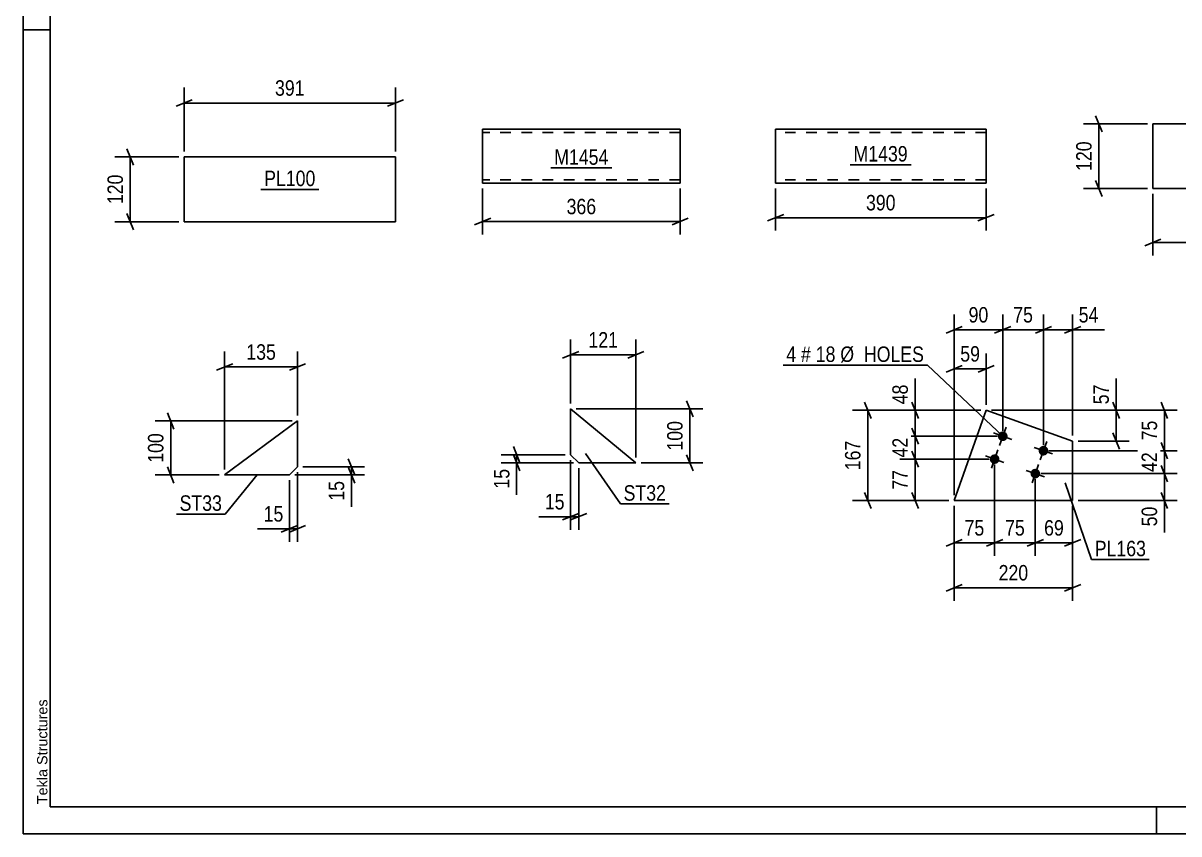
# Model space of a CAD drawing. Header units: millimetres. Extents: x 0 to 420, y 0 to 297.
# Drawn here: x 0 to 214.1, y 0 to 150.2 of the extents above; entities that cross this region are included whole.
import ezdxf

# ---------------------------------------------------------------- set-up
doc = ezdxf.new("R2010")
doc.units = ezdxf.units.MM
doc.linetypes.add('DXK_LINE_DOT2', pattern=[3.9198, 1.9599, -1.9599])
doc.styles.add('Arial', font='ARIAL.TTF', dxfattribs={"height": 0.2})
doc.styles.add('Arial Narrow', font='ARIALN.TTF', dxfattribs={"height": 0.2})

# ---------------------------------------------------------------- blocks, each defined once
blk = doc.blocks.new('Unknown-122572411-1115')
at = {"color": 5, "linetype": 'Continuous'}
for p, q in [((0, 297), (0, 0)), ((5, 292), (5, 5)), ((5, 149), (0, 149)), ((0, 0), (0, 5)), ((5, 5), (415, 5)), ((210, 0), (210, 5)), ((0, 0), (420, 0))]:
    blk.add_line(p, q, dxfattribs=at)
at = {"color": 174, "linetype": 'Continuous', "style": 'Arial'}
blk.add_text('Tekla Structures', height=1.9102, rotation=90, dxfattribs=at).set_placement((4.5, 5.5))
blk = doc.blocks.new('Part-122572411-1806 - 1792')
at = {"color": 2, "linetype": 'Continuous'}
for p, q in [((29.84, 113.44), (29.84, 125.44)), ((29.84, 125.44), (68.99, 125.44)), ((68.99, 125.44), (68.99, 113.44)), ((68.99, 113.44), (29.84, 113.44))]:
    blk.add_line(p, q, dxfattribs=at)
blk = doc.blocks.new('Part-122572411-1847 - 1833')
at = {"color": 2, "linetype": 'Continuous'}
for p, q in [((209.31, 119.59), (209.31, 131.59)), ((209.31, 131.59), (235.05, 131.59)), ((235.05, 131.59), (235.05, 119.59)), ((235.05, 119.59), (209.31, 119.59))]:
    blk.add_line(p, q, dxfattribs=at)
blk = doc.blocks.new('Part-122572411-1921 - 1905')
at = {"color": 2, "linetype": 'Continuous'}
for p, q in [((101.44, 78.77), (101.44, 70.27)), ((113.53, 68.77), (101.44, 78.77)), ((101.44, 70.27), (102.94, 68.77)), ((102.94, 68.77), (113.53, 68.77))]:
    blk.add_line(p, q, dxfattribs=at)
blk = doc.blocks.new('Part-122572411-1982 - 1966')
at = {"color": 2, "linetype": 'Continuous'}
for p, q in [((50.84, 76.52), (37.34, 66.52)), ((50.84, 68.02), (50.84, 76.52)), ((37.34, 66.52), (49.34, 66.52)), ((49.34, 66.52), (50.84, 68.02))]:
    blk.add_line(p, q, dxfattribs=at)
blk = doc.blocks.new('Part-122572411-2228 - 2214')
at = {"color": 2, "linetype": 'Continuous'}
for p, q in [((121.73, 130.59), (85.13, 130.59)), ((85.13, 130.59), (85.13, 120.68)), ((121.73, 130.59), (121.73, 120.59)), ((85.13, 120.68), (85.13, 120.59)), ((85.13, 120.59), (121.73, 120.59))]:
    blk.add_line(p, q, dxfattribs=at)
at = {"color": 7, "linetype": 'DXK_LINE_DOT2'}
for p, q in [((121.73, 129.99), (85.13, 129.99)), ((85.13, 121.19), (85.13, 121.24)), ((121.73, 121.19), (85.13, 121.19)), ((121.73, 121.19), (121.73, 121.24))]:
    blk.add_line(p, q, dxfattribs=at)
blk = doc.blocks.new('Part-122572411-2478 - 2464')
at = {"color": 2, "linetype": 'Continuous'}
for p, q in [((178.4, 130.59), (139.41, 130.59)), ((139.41, 130.59), (139.41, 120.68)), ((178.4, 130.59), (178.4, 120.59)), ((139.41, 120.68), (139.41, 120.59)), ((139.41, 120.59), (178.4, 120.59))]:
    blk.add_line(p, q, dxfattribs=at)
at = {"color": 7, "linetype": 'DXK_LINE_DOT2'}
for p, q in [((178.4, 129.99), (139.41, 129.99)), ((139.41, 121.19), (139.41, 121.24)), ((178.4, 121.19), (139.41, 121.19)), ((178.4, 121.19), (178.4, 121.24))]:
    blk.add_line(p, q, dxfattribs=at)
blk = doc.blocks.new('Part-122572411-7147 - 7146')
at = {"color": 2, "linetype": 'Continuous'}
for p, q in [((178.43, 78.49), (172.49, 61.77)), ((194.45, 72.8), (178.43, 78.49)), ((194.45, 61.77), (194.45, 72.8)), ((194.45, 61.77), (172.49, 61.77))]:
    blk.add_line(p, q, dxfattribs=at)
blk = doc.blocks.new('Bolt-122572411-7148 - 7146')
at = {"linetype": 'Continuous'}
for points in [[(182.35, 73.38, -1), (180.65, 73.99, -1)], [(189.89, 70.71, -1), (188.19, 71.31, -1)], [(180.84, 69.14, -1), (179.15, 69.75, -1)], [(188.38, 66.47, -1), (186.68, 67.07, -1)]]:
    blk.add_hatch(color=1, dxfattribs=at).paths.add_polyline_path(points)
at = {"color": 1, "linetype": 'Continuous'}
for p, q in [((182.1, 75.38), (180.9, 71.99)), ((179.8, 74.29), (183.2, 73.08)), ((180.6, 71.14), (179.39, 67.75)), ((187.34, 71.61), (190.73, 70.41)), ((189.64, 72.71), (188.44, 69.31)), ((178.3, 70.05), (181.69, 68.84)), ((185.84, 67.37), (189.23, 66.17)), ((188.13, 68.46), (186.93, 65.07))]:
    blk.add_line(p, q, dxfattribs=at)
blk = doc.blocks.new('StraightDimension-122572411-1819 - 1792')
at = {"color": 7, "linetype": 'Continuous'}
for p, q in [((29.84, 126.44), (29.84, 138.29)), ((68.99, 126.44), (68.99, 138.29)), ((31.34, 136.04), (28.34, 134.84)), ((29.84, 135.44), (68.99, 135.44)), ((67.49, 134.84), (70.49, 136.04))]:
    blk.add_line(p, q, dxfattribs=at)
at = {"color": 0}
blk.add_wipeout([(52.76, 136.19), (52.76, 140.39), (46.07, 140.39), (46.07, 136.19)], dxfattribs=at)
at = {"color": 3, "style": 'Arial Narrow'}
blk.add_text('391', height=2.863, dxfattribs=at).set_placement((46.67, 136.79))
blk = doc.blocks.new('StraightDimension-122572411-1808 - 1792')
at = {"color": 7, "linetype": 'Continuous'}
for p, q in [((19.24, 126.94), (20.44, 123.94)), ((28.84, 125.44), (16.99, 125.44)), ((19.84, 113.44), (19.84, 125.44)), ((20.44, 111.94), (19.24, 114.94)), ((28.84, 113.44), (16.99, 113.44))]:
    blk.add_line(p, q, dxfattribs=at)
at = {"color": 0}
blk.add_wipeout([(19.09, 122.78), (14.89, 122.78), (14.89, 116.1), (19.09, 116.1)], dxfattribs=at)
at = {"color": 3, "style": 'Arial Narrow'}
blk.add_text('120', height=2.863, rotation=90.0002, dxfattribs=at).set_placement((18.49, 116.7))
blk = doc.blocks.new('StraightDimension-122572411-1849 - 1833')
at = {"color": 7, "linetype": 'Continuous'}
for p, q in [((198.71, 133.09), (199.91, 130.09)), ((208.31, 131.59), (196.46, 131.59)), ((199.31, 119.59), (199.31, 131.59)), ((199.91, 118.09), (198.71, 121.09)), ((208.31, 119.59), (196.46, 119.59))]:
    blk.add_line(p, q, dxfattribs=at)
at = {"color": 0}
blk.add_wipeout([(198.56, 128.93), (194.36, 128.93), (194.36, 122.25), (198.56, 122.25)], dxfattribs=at)
at = {"color": 3, "style": 'Arial Narrow'}
blk.add_text('120', height=2.863, rotation=90.0002, dxfattribs=at).set_placement((197.96, 122.85))
blk = doc.blocks.new('StraightDimension-122572411-1860 - 1833')
at = {"color": 7, "linetype": 'Continuous'}
for p, q in [((209.31, 118.59), (209.31, 107.19)), ((235.05, 118.59), (235.05, 107.19)), ((210.81, 110.19), (207.81, 108.99)), ((209.31, 109.59), (235.05, 109.59)), ((233.55, 108.99), (236.55, 110.19))]:
    blk.add_line(p, q, dxfattribs=at)
at = {"color": 0}
blk.add_wipeout([(225.52, 110.34), (225.52, 114.54), (218.84, 114.54), (218.84, 110.34)], dxfattribs=at)
at = {"color": 3, "style": 'Arial Narrow'}
blk.add_text('257', height=2.863, dxfattribs=at).set_placement((219.44, 110.94))
blk = doc.blocks.new('StraightDimension-122572411-1945 - 1905')
at = {"color": 7, "linetype": 'Continuous'}
for p, q in [((101.44, 79.77), (101.44, 91.62)), ((113.53, 69.77), (113.53, 91.62)), ((99.94, 88.17), (102.94, 89.37)), ((101.44, 88.77), (113.53, 88.77)), ((115.03, 89.37), (112.03, 88.17))]:
    blk.add_line(p, q, dxfattribs=at)
at = {"color": 0}
blk.add_wipeout([(110.82, 89.52), (110.82, 93.72), (104.14, 93.72), (104.14, 89.52)], dxfattribs=at)
at = {"color": 3, "style": 'Arial Narrow'}
blk.add_text('121', height=2.863, dxfattribs=at).set_placement((104.74, 90.12))
blk = doc.blocks.new('StraightDimension-122572411-1923 - 1905')
at = {"color": 7, "linetype": 'Continuous'}
for p, q in [((122.93, 80.27), (124.13, 77.27)), ((102.44, 78.77), (125.93, 78.77)), ((123.53, 68.77), (123.53, 78.77)), ((114.53, 68.77), (125.93, 68.77)), ((124.13, 67.27), (122.93, 70.27))]:
    blk.add_line(p, q, dxfattribs=at)
at = {"color": 0}
blk.add_wipeout([(122.78, 77.11), (118.58, 77.11), (118.58, 70.43), (122.78, 70.43)], dxfattribs=at)
at = {"color": 3, "style": 'Arial Narrow'}
blk.add_text('100', height=2.863, rotation=90.0002, dxfattribs=at).set_placement((122.18, 71.03))
blk = doc.blocks.new('StraightDimension-122572411-1932 - 1905')
at = {"color": 7, "linetype": 'Continuous'}
for p, q in [((101.44, 69.27), (101.44, 56.37)), ((102.94, 67.77), (102.94, 56.37)), ((99.94, 58.17), (102.94, 59.37)), ((104.44, 59.37), (101.44, 58.17)), ((101.44, 58.77), (102.94, 58.77))]:
    blk.add_line(p, q, dxfattribs=at)
at = {"color": 0}
blk.add_wipeout([(100.91, 59.52), (100.91, 63.72), (96.06, 63.72), (96.06, 59.52)], dxfattribs=at)
at = {"color": 7, "linetype": 'Continuous'}
blk.add_line((101.44, 58.77), (95.53, 58.77), dxfattribs=at)
blk.add_line((101.44, 58.77), (95.53, 58.77), dxfattribs=at)
at = {"color": 3, "style": 'Arial Narrow'}
blk.add_text('15', height=2.863, dxfattribs=at).set_placement((96.66, 60.12))
blk = doc.blocks.new('StraightDimension-122572411-1952 - 1905')
at = {"color": 7, "linetype": 'Continuous'}
for p, q in [((90.84, 71.77), (92.04, 68.77)), ((100.44, 70.27), (88.59, 70.27)), ((101.94, 68.77), (88.59, 68.77)), ((92.04, 67.27), (90.84, 70.27)), ((91.44, 68.77), (91.44, 70.27))]:
    blk.add_line(p, q, dxfattribs=at)
at = {"color": 0}
blk.add_wipeout([(90.69, 68.24), (86.49, 68.24), (86.49, 63.39), (90.69, 63.39)], dxfattribs=at)
at = {"color": 7, "linetype": 'Continuous'}
blk.add_line((91.44, 68.77), (91.44, 62.86), dxfattribs=at)
blk.add_line((91.44, 68.77), (91.44, 62.86), dxfattribs=at)
at = {"color": 3, "style": 'Arial Narrow'}
blk.add_text('15', height=2.863, rotation=90.0002, dxfattribs=at).set_placement((90.09, 63.99))
blk = doc.blocks.new('StraightDimension-122572411-2019 - 1966')
at = {"color": 7, "linetype": 'Continuous'}
for p, q in [((60.24, 69.52), (61.44, 66.52)), ((50.34, 66.52), (63.24, 66.52)), ((51.84, 68.02), (63.24, 68.02)), ((61.44, 65.02), (60.24, 68.02)), ((60.84, 66.52), (60.84, 68.02))]:
    blk.add_line(p, q, dxfattribs=at)
at = {"color": 0}
blk.add_wipeout([(60.09, 65.99), (55.89, 65.99), (55.89, 61.14), (60.09, 61.14)], dxfattribs=at)
at = {"color": 7, "linetype": 'Continuous'}
blk.add_line((60.84, 66.52), (60.84, 60.61), dxfattribs=at)
blk.add_line((60.84, 66.52), (60.84, 60.61), dxfattribs=at)
at = {"color": 3, "style": 'Arial Narrow'}
blk.add_text('15', height=2.863, rotation=90.0002, dxfattribs=at).set_placement((59.49, 61.74))
blk = doc.blocks.new('StraightDimension-122572411-2010 - 1966')
at = {"color": 7, "linetype": 'Continuous'}
for p, q in [((26.74, 78.02), (27.94, 75.02)), ((49.84, 76.52), (24.49, 76.52)), ((27.34, 66.52), (27.34, 76.52)), ((36.34, 66.52), (24.49, 66.52)), ((27.94, 65.02), (26.74, 68.02))]:
    blk.add_line(p, q, dxfattribs=at)
at = {"color": 0}
blk.add_wipeout([(26.59, 74.86), (22.39, 74.86), (22.39, 68.17), (26.59, 68.17)], dxfattribs=at)
at = {"color": 3, "style": 'Arial Narrow'}
blk.add_text('100', height=2.863, rotation=90.0002, dxfattribs=at).set_placement((25.99, 68.77))
blk = doc.blocks.new('StraightDimension-122572411-1984 - 1966')
at = {"color": 7, "linetype": 'Continuous'}
for p, q in [((37.34, 67.52), (37.34, 89.37)), ((50.84, 77.52), (50.84, 89.37)), ((38.84, 87.12), (35.84, 85.92)), ((37.34, 86.52), (50.84, 86.52)), ((49.34, 85.92), (52.34, 87.12))]:
    blk.add_line(p, q, dxfattribs=at)
at = {"color": 0}
blk.add_wipeout([(47.44, 87.27), (47.44, 91.47), (40.75, 91.47), (40.75, 87.27)], dxfattribs=at)
at = {"color": 3, "style": 'Arial Narrow'}
blk.add_text('135', height=2.863, dxfattribs=at).set_placement((41.35, 87.87))
blk = doc.blocks.new('StraightDimension-122572411-1993 - 1966')
at = {"color": 7, "linetype": 'Continuous'}
for p, q in [((50.84, 67.02), (50.84, 54.12)), ((49.34, 65.52), (49.34, 54.12)), ((47.84, 55.92), (50.84, 57.12)), ((52.34, 57.12), (49.34, 55.92)), ((49.34, 56.52), (50.84, 56.52))]:
    blk.add_line(p, q, dxfattribs=at)
at = {"color": 0}
blk.add_wipeout([(48.82, 57.27), (48.82, 61.47), (43.96, 61.47), (43.96, 57.27)], dxfattribs=at)
at = {"color": 7, "linetype": 'Continuous'}
blk.add_line((49.34, 56.52), (43.44, 56.52), dxfattribs=at)
blk.add_line((49.34, 56.52), (43.44, 56.52), dxfattribs=at)
at = {"color": 3, "style": 'Arial Narrow'}
blk.add_text('15', height=2.863, dxfattribs=at).set_placement((44.56, 57.87))
blk = doc.blocks.new('StraightDimension-122572411-2230 - 2214')
at = {"color": 7, "linetype": 'Continuous'}
for p, q in [((85.13, 119.59), (85.13, 111.08)), ((121.73, 119.59), (121.73, 111.08)), ((86.63, 114.08), (83.63, 112.88)), ((120.23, 112.88), (123.23, 114.08)), ((85.13, 113.48), (121.73, 113.48))]:
    blk.add_line(p, q, dxfattribs=at)
at = {"color": 0}
blk.add_wipeout([(106.77, 114.23), (106.77, 118.43), (100.09, 118.43), (100.09, 114.23)], dxfattribs=at)
at = {"color": 3, "style": 'Arial Narrow'}
blk.add_text('366', height=2.863, dxfattribs=at).set_placement((100.69, 114.83))
blk = doc.blocks.new('StraightDimension-122572411-2480 - 2464')
at = {"color": 7, "linetype": 'Continuous'}
for p, q in [((139.41, 119.59), (139.41, 111.79)), ((178.4, 119.59), (178.4, 111.79)), ((140.91, 114.79), (137.91, 113.59)), ((139.41, 114.19), (178.4, 114.19)), ((176.9, 113.59), (179.9, 114.79))]:
    blk.add_line(p, q, dxfattribs=at)
at = {"color": 0}
blk.add_wipeout([(162.25, 114.94), (162.25, 119.14), (155.56, 119.14), (155.56, 114.94)], dxfattribs=at)
at = {"color": 3, "style": 'Arial Narrow'}
blk.add_text('390', height=2.863, dxfattribs=at).set_placement((156.16, 115.54))
blk = doc.blocks.new('StraightDimension-122572411-7194 - 7146')
at = {"color": 7, "linetype": 'Continuous'}
for p, q in [((179.99, 68.44), (179.99, 51.53)), ((187.53, 65.77), (187.53, 51.53)), ((178.49, 53.33), (181.49, 54.53)), ((179.99, 53.93), (187.53, 53.93)), ((189.03, 54.53), (186.03, 53.33))]:
    blk.add_line(p, q, dxfattribs=at)
at = {"color": 0}
blk.add_wipeout([(186.19, 54.68), (186.19, 58.88), (181.33, 58.88), (181.33, 54.68)], dxfattribs=at)
at = {"color": 3, "style": 'Arial Narrow'}
blk.add_text('75', height=2.863, dxfattribs=at).set_placement((181.93, 55.28))
blk = doc.blocks.new('StraightDimension-122572411-7193 - 7146')
at = {"color": 7, "linetype": 'Continuous'}
for p, q in [((187.53, 65.77), (187.53, 51.53)), ((194.45, 60.77), (194.45, 51.53)), ((186.03, 53.33), (189.03, 54.53)), ((187.53, 53.93), (194.45, 53.93)), ((195.95, 54.53), (192.95, 53.33))]:
    blk.add_line(p, q, dxfattribs=at)
at = {"color": 0}
blk.add_wipeout([(193.42, 54.68), (193.42, 58.88), (188.56, 58.88), (188.56, 54.68)], dxfattribs=at)
at = {"color": 3, "style": 'Arial Narrow'}
blk.add_text('69', height=2.863, dxfattribs=at).set_placement((189.16, 55.28))
blk = doc.blocks.new('StraightDimension-122572411-7501 - 7146')
at = {"color": 7, "linetype": 'Continuous'}
for p, q in [((201.91, 79.99), (203.11, 76.99)), ((179.43, 78.49), (204.91, 78.49)), ((202.51, 72.8), (202.51, 78.49)), ((203.11, 71.3), (201.91, 74.3)), ((195.45, 72.8), (204.91, 72.8))]:
    blk.add_line(p, q, dxfattribs=at)
at = {"color": 0}
blk.add_wipeout([(201.76, 83.87), (197.56, 83.87), (197.56, 79.01), (201.76, 79.01)], dxfattribs=at)
at = {"color": 7, "linetype": 'Continuous'}
blk.add_line((202.51, 78.49), (202.51, 84.4), dxfattribs=at)
blk.add_line((202.51, 78.49), (202.51, 84.4), dxfattribs=at)
at = {"color": 3, "style": 'Arial Narrow'}
blk.add_text('57', height=2.863, rotation=90.0002, dxfattribs=at).set_placement((201.16, 79.61))
blk = doc.blocks.new('StraightDimension-122572411-7179 - 7146')
at = {"color": 7, "linetype": 'Continuous'}
for p, q in [((172.49, 60.77), (172.49, 43.21)), ((194.45, 60.77), (194.45, 43.21)), ((173.99, 46.21), (170.99, 45.01)), ((172.49, 45.61), (194.45, 45.61)), ((192.95, 45.01), (195.95, 46.21))]:
    blk.add_line(p, q, dxfattribs=at)
at = {"color": 0}
blk.add_wipeout([(186.81, 46.36), (186.81, 50.56), (180.13, 50.56), (180.13, 46.36)], dxfattribs=at)
at = {"color": 3, "style": 'Arial Narrow'}
blk.add_text('220', height=2.863, dxfattribs=at).set_placement((180.73, 46.96))
blk = doc.blocks.new('StraightDimension-122572411-7189 - 7146')
at = {"color": 7, "linetype": 'Continuous'}
for p, q in [((157.09, 76.99), (155.89, 79.99)), ((177.43, 78.49), (153.64, 78.49)), ((156.49, 61.77), (156.49, 78.49)), ((155.89, 63.27), (157.09, 60.27)), ((171.49, 61.77), (153.64, 61.77))]:
    blk.add_line(p, q, dxfattribs=at)
at = {"color": 0}
blk.add_wipeout([(155.74, 73.47), (151.54, 73.47), (151.54, 66.79), (155.74, 66.79)], dxfattribs=at)
at = {"color": 3, "style": 'Arial Narrow'}
blk.add_text('167', height=2.863, rotation=90.0002, dxfattribs=at).set_placement((155.14, 67.39))
blk = doc.blocks.new('StraightDimension-122572411-7195 - 7146')
at = {"color": 7, "linetype": 'Continuous'}
for p, q in [((179.99, 68.44), (179.99, 51.53)), ((172.49, 60.77), (172.49, 51.53)), ((170.99, 53.33), (173.99, 54.53)), ((172.49, 53.93), (179.99, 53.93)), ((181.49, 54.53), (178.49, 53.33))]:
    blk.add_line(p, q, dxfattribs=at)
at = {"color": 0}
blk.add_wipeout([(178.67, 54.68), (178.67, 58.88), (173.82, 58.88), (173.82, 54.68)], dxfattribs=at)
at = {"color": 3, "style": 'Arial Narrow'}
blk.add_text('75', height=2.863, dxfattribs=at).set_placement((174.42, 55.28))
blk = doc.blocks.new('StraightDimension-122572411-7213 - 7146')
at = {"color": 7, "linetype": 'Continuous'}
for p, q in [((164.66, 79.99), (165.86, 76.99)), ((177.43, 78.49), (162.41, 78.49)), ((165.26, 73.69), (165.26, 78.49)), ((165.86, 72.19), (164.66, 75.19)), ((180.5, 73.69), (162.41, 73.69))]:
    blk.add_line(p, q, dxfattribs=at)
at = {"color": 0}
blk.add_wipeout([(164.51, 83.87), (160.31, 83.87), (160.31, 79.01), (164.51, 79.01)], dxfattribs=at)
at = {"color": 7, "linetype": 'Continuous'}
blk.add_line((165.26, 78.49), (165.26, 84.4), dxfattribs=at)
blk.add_line((165.26, 78.49), (165.26, 84.4), dxfattribs=at)
at = {"color": 3, "style": 'Arial Narrow'}
blk.add_text('48', height=2.863, rotation=90.0002, dxfattribs=at).set_placement((163.91, 79.61))
blk = doc.blocks.new('StraightDimension-122572411-7214 - 7146')
at = {"color": 7, "linetype": 'Continuous'}
for p, q in [((164.66, 75.19), (165.86, 72.19)), ((180.5, 73.69), (162.41, 73.69)), ((165.26, 69.44), (165.26, 73.69)), ((165.86, 67.94), (164.66, 70.94)), ((178.99, 69.44), (162.41, 69.44))]:
    blk.add_line(p, q, dxfattribs=at)
at = {"color": 0}
blk.add_wipeout([(164.51, 73.99), (160.31, 73.99), (160.31, 69.14), (164.51, 69.14)], dxfattribs=at)
at = {"color": 3, "style": 'Arial Narrow'}
blk.add_text('42', height=2.863, rotation=90.0002, dxfattribs=at).set_placement((163.91, 69.74))
blk = doc.blocks.new('StraightDimension-122572411-7215 - 7146')
at = {"color": 7, "linetype": 'Continuous'}
for p, q in [((164.66, 70.94), (165.86, 67.94)), ((178.99, 69.44), (162.41, 69.44)), ((165.26, 61.77), (165.26, 69.44)), ((165.86, 60.27), (164.66, 63.27)), ((171.49, 61.77), (162.41, 61.77))]:
    blk.add_line(p, q, dxfattribs=at)
at = {"color": 0}
blk.add_wipeout([(164.51, 68.04), (160.31, 68.04), (160.31, 63.18), (164.51, 63.18)], dxfattribs=at)
at = {"color": 3, "style": 'Arial Narrow'}
blk.add_text('77', height=2.863, rotation=90.0002, dxfattribs=at).set_placement((163.91, 63.78))
blk = doc.blocks.new('StraightDimension-122572411-7524 - 7146')
at = {"color": 7, "linetype": 'Continuous'}
for p, q in [((172.49, 62.77), (172.49, 89.02)), ((178.43, 79.49), (178.43, 89.02)), ((170.99, 85.57), (173.99, 86.77)), ((172.49, 86.17), (178.43, 86.17)), ((179.93, 86.77), (176.93, 85.57))]:
    blk.add_line(p, q, dxfattribs=at)
at = {"color": 0}
blk.add_wipeout([(177.89, 86.92), (177.89, 91.12), (173.03, 91.12), (173.03, 86.92)], dxfattribs=at)
at = {"color": 3, "style": 'Arial Narrow'}
blk.add_text('59', height=2.863, dxfattribs=at).set_placement((173.63, 87.52))
blk = doc.blocks.new('StraightDimension-122572411-7600 - 7146')
at = {"color": 7, "linetype": 'Continuous'}
for p, q in [((189.04, 72.01), (189.04, 96.26)), ((194.45, 73.8), (194.45, 96.26)), ((187.54, 92.81), (190.54, 94.01)), ((189.04, 93.41), (194.45, 93.41)), ((195.95, 94.01), (192.95, 92.81))]:
    blk.add_line(p, q, dxfattribs=at)
at = {"color": 0}
blk.add_wipeout([(199.83, 94.16), (199.83, 98.36), (194.97, 98.36), (194.97, 94.16)], dxfattribs=at)
at = {"color": 7, "linetype": 'Continuous'}
blk.add_line((194.45, 93.41), (200.36, 93.41), dxfattribs=at)
blk.add_line((194.45, 93.41), (200.36, 93.41), dxfattribs=at)
at = {"color": 3, "style": 'Arial Narrow'}
blk.add_text('54', height=2.863, dxfattribs=at).set_placement((195.57, 94.76))
blk = doc.blocks.new('StraightDimension-122572411-7601 - 7146')
at = {"color": 7, "linetype": 'Continuous'}
for p, q in [((181.5, 74.69), (181.5, 96.26)), ((189.04, 72.01), (189.04, 96.26)), ((180, 92.81), (183, 94.01)), ((181.5, 93.41), (189.04, 93.41)), ((190.54, 94.01), (187.54, 92.81))]:
    blk.add_line(p, q, dxfattribs=at)
at = {"color": 0}
blk.add_wipeout([(187.7, 94.16), (187.7, 98.36), (182.84, 98.36), (182.84, 94.16)], dxfattribs=at)
at = {"color": 3, "style": 'Arial Narrow'}
blk.add_text('75', height=2.863, dxfattribs=at).set_placement((183.44, 94.76))
blk = doc.blocks.new('StraightDimension-122572411-7602 - 7146')
at = {"color": 7, "linetype": 'Continuous'}
for p, q in [((172.49, 62.77), (172.49, 96.26)), ((181.5, 74.69), (181.5, 96.26)), ((170.99, 92.81), (173.99, 94.01)), ((172.49, 93.41), (181.5, 93.41)), ((183, 94.01), (180, 92.81))]:
    blk.add_line(p, q, dxfattribs=at)
at = {"color": 0}
blk.add_wipeout([(179.42, 94.16), (179.42, 98.36), (174.57, 98.36), (174.57, 94.16)], dxfattribs=at)
at = {"color": 3, "style": 'Arial Narrow'}
blk.add_text('90', height=2.863, dxfattribs=at).set_placement((175.17, 94.76))
blk = doc.blocks.new('StraightDimension-122572411-7624 - 7146')
at = {"color": 7, "linetype": 'Continuous'}
for p, q in [((210.84, 79.99), (212.04, 76.99)), ((179.43, 78.49), (213.84, 78.49)), ((211.44, 71.01), (211.44, 78.49)), ((190.04, 71.01), (213.84, 71.01)), ((212.04, 69.51), (210.84, 72.51))]:
    blk.add_line(p, q, dxfattribs=at)
at = {"color": 0}
blk.add_wipeout([(210.69, 77.18), (206.49, 77.18), (206.49, 72.32), (210.69, 72.32)], dxfattribs=at)
at = {"color": 3, "style": 'Arial Narrow'}
blk.add_text('75', height=2.863, rotation=90.0002, dxfattribs=at).set_placement((210.09, 72.92))
blk = doc.blocks.new('StraightDimension-122572411-7625 - 7146')
at = {"color": 7, "linetype": 'Continuous'}
for p, q in [((190.04, 71.01), (213.84, 71.01)), ((210.84, 72.51), (212.04, 69.51)), ((211.44, 66.77), (211.44, 71.01)), ((188.53, 66.77), (213.84, 66.77)), ((212.04, 65.27), (210.84, 68.27))]:
    blk.add_line(p, q, dxfattribs=at)
at = {"color": 0}
blk.add_wipeout([(210.69, 71.32), (206.49, 71.32), (206.49, 66.46), (210.69, 66.46)], dxfattribs=at)
at = {"color": 3, "style": 'Arial Narrow'}
blk.add_text('42', height=2.863, rotation=90.0002, dxfattribs=at).set_placement((210.09, 67.06))
blk = doc.blocks.new('StraightDimension-122572411-7626 - 7146')
at = {"color": 7, "linetype": 'Continuous'}
for p, q in [((188.53, 66.77), (213.84, 66.77)), ((210.84, 68.27), (212.04, 65.27)), ((211.44, 61.77), (211.44, 66.77)), ((212.04, 60.27), (210.84, 63.27)), ((195.45, 61.77), (213.84, 61.77))]:
    blk.add_line(p, q, dxfattribs=at)
at = {"color": 0}
blk.add_wipeout([(210.69, 61.25), (206.49, 61.25), (206.49, 56.39), (210.69, 56.39)], dxfattribs=at)
at = {"color": 7, "linetype": 'Continuous'}
blk.add_line((211.44, 61.77), (211.44, 55.86), dxfattribs=at)
blk.add_line((211.44, 61.77), (211.44, 55.86), dxfattribs=at)
at = {"color": 3, "style": 'Arial Narrow'}
blk.add_text('50', height=2.863, rotation=90.0002, dxfattribs=at).set_placement((210.09, 56.99))
blk = doc.blocks.new('Mark-122572411-1804 - 1792')
at = {"color": 0}
blk.add_wipeout([(54.17, 120.04), (54.17, 123.04), (44.66, 123.04), (44.66, 120.04)], dxfattribs=at)
blk.add_wipeout([(54.17, 120.04), (54.17, 123.04), (44.66, 123.04), (44.66, 120.04)], dxfattribs=at)
at = {"color": 30, "linetype": 'Continuous'}
blk.add_line((44.06, 119.44), (54.77, 119.44), dxfattribs=at)
at = {"color": 3, "style": 'Arial Narrow'}
blk.add_text('PL100', height=2.863, dxfattribs=at).set_placement((44.66, 120.04))
blk = doc.blocks.new('Mark-122572411-1917 - 1905')
at = {"color": 0}
blk.add_wipeout([(119.1, 61.75), (119.1, 64.75), (111.25, 64.75), (111.25, 61.75)], dxfattribs=at)
blk.add_wipeout([(119.1, 61.75), (119.1, 64.75), (111.25, 64.75), (111.25, 61.75)], dxfattribs=at)
at = {"color": 30, "linetype": 'Continuous'}
for p, q in [((104.17, 70.52), (110.65, 61.15)), ((110.65, 61.15), (119.7, 61.15))]:
    blk.add_line(p, q, dxfattribs=at)
at = {"color": 3, "style": 'Arial Narrow'}
blk.add_text('ST32', height=2.863, dxfattribs=at).set_placement((111.25, 61.75))
blk = doc.blocks.new('Mark-122572411-1978 - 1966')
at = {"color": 0}
blk.add_wipeout([(36.85, 59.87), (36.85, 62.87), (28.99, 62.87), (28.99, 59.87)], dxfattribs=at)
blk.add_wipeout([(36.85, 59.87), (36.85, 62.87), (28.99, 62.87), (28.99, 59.87)], dxfattribs=at)
at = {"color": 30, "linetype": 'Continuous'}
for p in [(43.34, 66.52), (28.39, 59.27)]:
    blk.add_line(p, (37.45, 59.27), dxfattribs=at)
at = {"color": 3, "style": 'Arial Narrow'}
blk.add_text('ST33', height=2.863, dxfattribs=at).set_placement((28.99, 59.87))
blk = doc.blocks.new('Mark-122572411-2226 - 2214')
at = {"color": 0}
blk.add_wipeout([(108.46, 124), (108.46, 127), (98.4, 127), (98.4, 124)], dxfattribs=at)
blk.add_wipeout([(108.46, 124), (108.46, 127), (98.4, 127), (98.4, 124)], dxfattribs=at)
at = {"color": 30, "linetype": 'Continuous'}
blk.add_line((97.8, 123.4), (109.06, 123.4), dxfattribs=at)
at = {"color": 3, "style": 'Arial Narrow'}
blk.add_text('M1454', height=2.863, dxfattribs=at).set_placement((98.4, 124))
blk = doc.blocks.new('Mark-122572411-2476 - 2464')
at = {"color": 0}
blk.add_wipeout([(163.9, 124.6), (163.9, 127.6), (153.85, 127.6), (153.85, 124.6)], dxfattribs=at)
blk.add_wipeout([(163.9, 124.6), (163.9, 127.6), (153.85, 127.6), (153.85, 124.6)], dxfattribs=at)
at = {"color": 30, "linetype": 'Continuous'}
blk.add_line((153.25, 124), (164.5, 124), dxfattribs=at)
at = {"color": 3, "style": 'Arial Narrow'}
blk.add_text('M1439', height=2.863, dxfattribs=at).set_placement((153.85, 124.6))
blk = doc.blocks.new('Mark-122572411-7241 - 7146')
at = {"color": 0}
blk.add_wipeout([(143.22, 87.46), (143.22, 90.46), (141.39, 90.46), (141.39, 87.46)], dxfattribs=at)
blk.add_wipeout([(143.22, 87.46), (143.22, 90.46), (141.39, 90.46), (141.39, 87.46)], dxfattribs=at)
blk.add_wipeout([(145.95, 87.46), (145.95, 90.46), (144.12, 90.46), (144.12, 87.46)], dxfattribs=at)
blk.add_wipeout([(145.95, 87.46), (145.95, 90.46), (144.12, 90.46), (144.12, 87.46)], dxfattribs=at)
at = {"color": 3, "style": 'Arial Narrow'}
blk.add_text('4', height=2.86, dxfattribs=at).set_placement((141.39, 87.46))
at = {"color": 0}
blk.add_wipeout([(150.5, 87.46), (150.5, 90.46), (146.85, 90.46), (146.85, 87.46)], dxfattribs=at)
blk.add_wipeout([(150.5, 87.46), (150.5, 90.46), (146.85, 90.46), (146.85, 87.46)], dxfattribs=at)
at = {"color": 3, "style": 'Arial Narrow'}
blk.add_text('#', height=2.86, dxfattribs=at).set_placement((144.12, 87.46))
at = {"color": 0}
blk.add_wipeout([(166.93, 87.46), (166.93, 90.46), (151.4, 90.46), (151.4, 87.46)], dxfattribs=at)
blk.add_wipeout([(166.93, 87.46), (166.93, 90.46), (151.4, 90.46), (151.4, 87.46)], dxfattribs=at)
at = {"color": 7, "linetype": 'Continuous'}
for p in [(140.79, 86.86), (181.5, 73.69)]:
    blk.add_line(p, (167.53, 86.86), dxfattribs=at)
at = {"color": 3, "style": 'Arial Narrow'}
for s, p in [('18', (146.85, 87.46)), ('Ø  HOLES', (151.4, 87.46))]:
    blk.add_text(s, height=2.863, dxfattribs=at).set_placement(p)
blk = doc.blocks.new('Mark-122572411-7238 - 7146')
at = {"color": 0}
blk.add_wipeout([(208.04, 51.45), (208.04, 54.45), (198.54, 54.45), (198.54, 51.45)], dxfattribs=at)
blk.add_wipeout([(208.04, 51.45), (208.04, 54.45), (198.54, 54.45), (198.54, 51.45)], dxfattribs=at)
at = {"color": 30, "linetype": 'Continuous'}
for p, q in [((193.09, 65.05), (197.94, 50.85)), ((197.94, 50.85), (208.64, 50.85))]:
    blk.add_line(p, q, dxfattribs=at)
at = {"color": 3, "style": 'Arial Narrow'}
blk.add_text('PL163', height=2.863, dxfattribs=at).set_placement((198.54, 51.45))

msp = doc.modelspace()

# ---------------------------------------------------------------- block references
for name in ['Unknown-122572411-1115', 'Part-122572411-1847 - 1833', 'Part-122572411-2228 - 2214', 'Part-122572411-2478 - 2464', 'Part-122572411-1806 - 1792', 'Part-122572411-1921 - 1905', 'Part-122572411-7147 - 7146', 'Part-122572411-1982 - 1966', 'Bolt-122572411-7148 - 7146']:
    msp.add_blockref(name, (0, 0))

# ---------------------------------------------------------------- next in the draw order: block references
for name in ['StraightDimension-122572411-1819 - 1792', 'StraightDimension-122572411-1849 - 1833', 'Mark-122572411-2226 - 2214', 'Mark-122572411-2476 - 2464', 'Mark-122572411-1804 - 1792', 'StraightDimension-122572411-2230 - 2214', 'StraightDimension-122572411-2480 - 2464', 'StraightDimension-122572411-1945 - 1905', 'StraightDimension-122572411-7501 - 7146', 'StraightDimension-122572411-2019 - 1966', 'StraightDimension-122572411-7194 - 7146']:
    msp.add_blockref(name, (0, 0))

# ---------------------------------------------------------------- next in the draw order: block references
for name in ['StraightDimension-122572411-1808 - 1792', 'StraightDimension-122572411-1860 - 1833', 'StraightDimension-122572411-7600 - 7146', 'StraightDimension-122572411-1923 - 1905', 'StraightDimension-122572411-2010 - 1966', 'StraightDimension-122572411-7193 - 7146']:
    msp.add_blockref(name, (0, 0))

# ---------------------------------------------------------------- next in the draw order: block references
for name in ['StraightDimension-122572411-1984 - 1966', 'StraightDimension-122572411-1932 - 1905', 'StraightDimension-122572411-7179 - 7146']:
    msp.add_blockref(name, (0, 0))

# ---------------------------------------------------------------- next in the draw order: block references
for name in ['StraightDimension-122572411-7189 - 7146', 'StraightDimension-122572411-1952 - 1905', 'Mark-122572411-1917 - 1905', 'StraightDimension-122572411-1993 - 1966']:
    msp.add_blockref(name, (0, 0))

# ---------------------------------------------------------------- next in the draw order: block references
for name in ['StraightDimension-122572411-7213 - 7146', 'Mark-122572411-1978 - 1966', 'StraightDimension-122572411-7195 - 7146']:
    msp.add_blockref(name, (0, 0))

# ---------------------------------------------------------------- next in the draw order: block references
msp.add_blockref('StraightDimension-122572411-7214 - 7146', (0, 0))

# ---------------------------------------------------------------- next in the draw order: block references
msp.add_blockref('StraightDimension-122572411-7215 - 7146', (0, 0))

# ---------------------------------------------------------------- next in the draw order: block references
msp.add_blockref('StraightDimension-122572411-7524 - 7146', (0, 0))

# ---------------------------------------------------------------- next in the draw order: block references
msp.add_blockref('StraightDimension-122572411-7601 - 7146', (0, 0))

# ---------------------------------------------------------------- next in the draw order: block references
msp.add_blockref('StraightDimension-122572411-7602 - 7146', (0, 0))

# ---------------------------------------------------------------- next in the draw order: block references
msp.add_blockref('StraightDimension-122572411-7624 - 7146', (0, 0))

# ---------------------------------------------------------------- next in the draw order: block references
for name in ['Mark-122572411-7241 - 7146', 'StraightDimension-122572411-7625 - 7146']:
    msp.add_blockref(name, (0, 0))

# ---------------------------------------------------------------- next in the draw order: block references
msp.add_blockref('StraightDimension-122572411-7626 - 7146', (0, 0))

# ---------------------------------------------------------------- next in the draw order: block references
msp.add_blockref('Mark-122572411-7238 - 7146', (0, 0))

doc.saveas('drawing.dxf')
